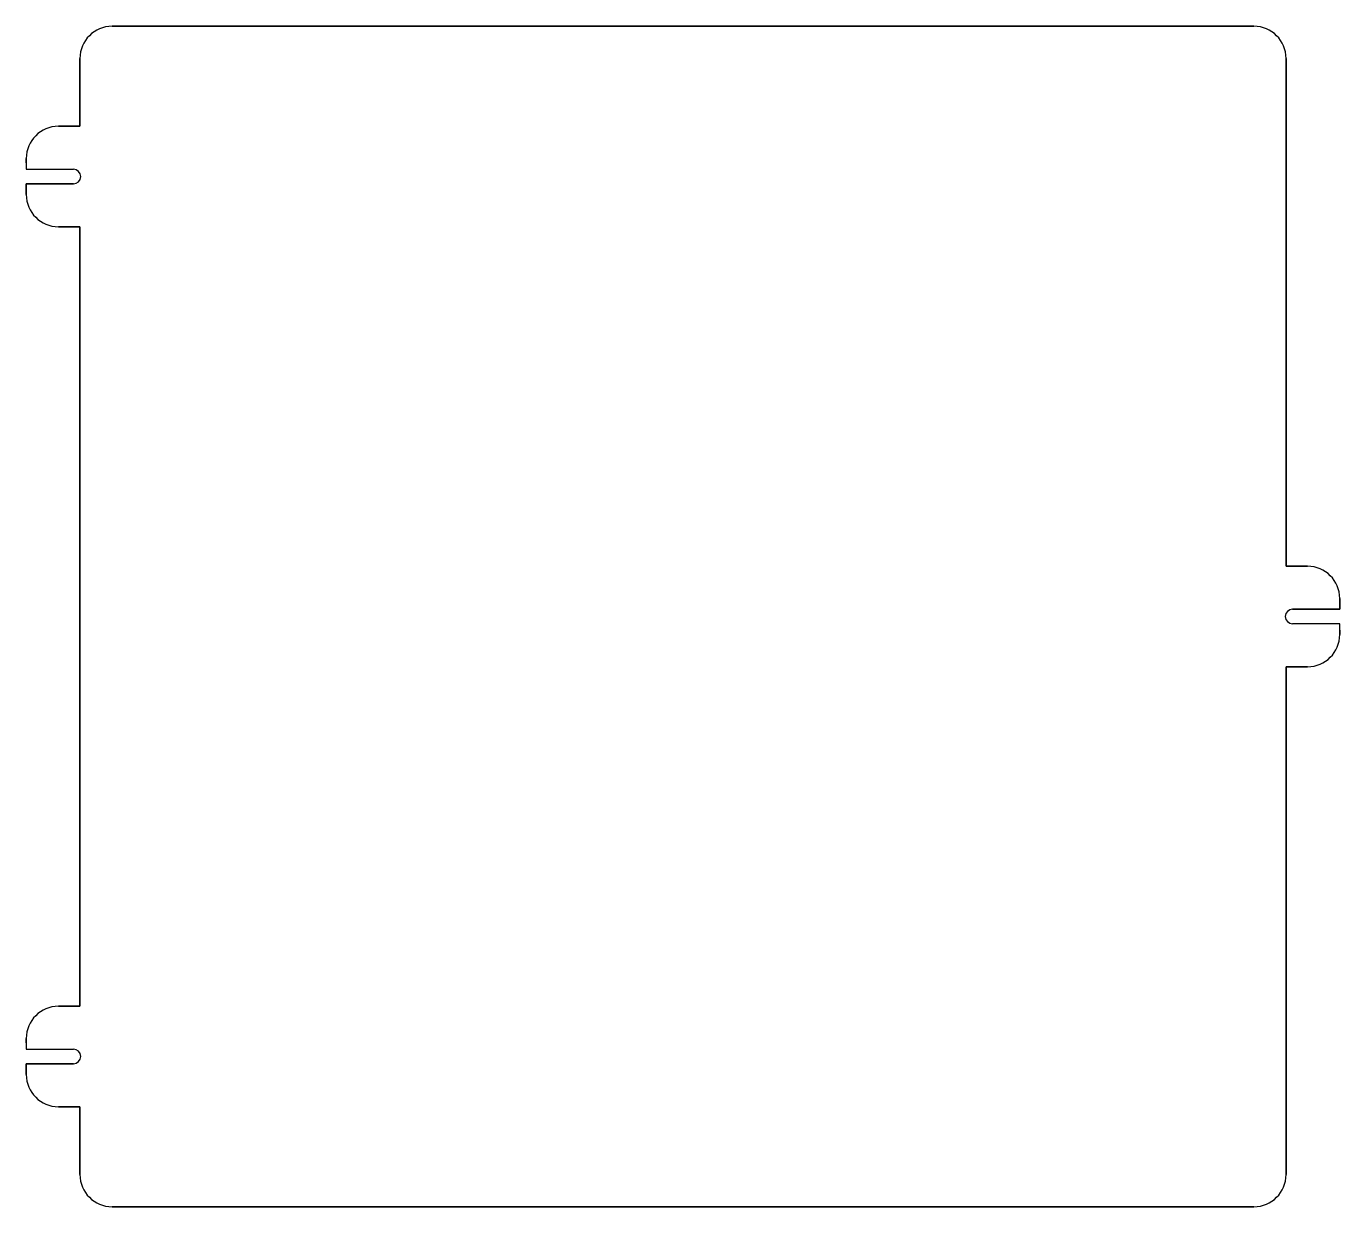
# Model space of a CAD drawing. Header units: millimetres. Extents: x 0 to 306, y 0 to 275.
import ezdxf

# ---------------------------------------------------------------- set-up
doc = ezdxf.new("R2010")
doc.units = ezdxf.units.MM
doc.layers.add('ZL_Bed_v1', color=33, linetype='Continuous')

msp = doc.modelspace()

# ---------------------------------------------------------------- linework, layer by layer
at = {"layer": 'ZL_Bed_v1'}
for p, q in [((286, 275, 6.35), (20, 275, 6.35)), ((20, 275), (286, 275)), ((20, 275, 6.35), (20, 275)), ((286, 275, 6.35), (286, 275)), ((12.5, 267.5, 6.35), (12.5, 251.7, 6.35)), ((12.5, 251.7), (12.5, 267.5)), ((12.5, 267.5), (12.5, 267.5, 6.35)), ((293.5, 154, 6.35), (293.5, 267.5, 6.35)), ((293.5, 267.5), (293.5, 149.2)), ((293.5, 267.5, 6.35), (293.5, 267.5)), ((12.5, 251.7, 6.35), (7.5, 251.7, 6.35)), ((7.5, 251.7), (12.5, 251.7)), ((7.5, 251.7, 6.35), (7.5, 251.7)), ((12.5, 251.7, 6.35), (12.5, 251.7)), ((0, 243.2, 6.35), (0, 244.2, 6.35)), ((0, 244.2, 6.35), (0, 244.2)), ((0, 244.2), (0, 241.7)), ((0, 243.2, 6.35), (0, 241.7, 4.85)), ((0, 241.7, 4.85), (11, 241.7, 4.85)), ((0, 241.7, 4.85), (0, 241.7)), ((0, 241.7), (11, 241.7)), ((11, 241.7, 4.85), (11, 241.7)), ((0, 238.3, 4.85), (0, 236.8, 6.35)), ((11, 238.3, 4.85), (0, 238.3, 4.85)), ((0, 235.8), (0, 238.3)), ((0, 238.3), (11, 238.3)), ((0, 238.3, 4.85), (0, 238.3)), ((0, 236.8, 6.35), (0, 235.8, 6.35)), ((0, 235.8, 6.35), (0, 235.8)), ((11, 238.3), (11, 238.3, 4.85)), ((7.5, 228.3, 6.35), (12.5, 228.3, 6.35)), ((12.5, 228.3), (7.5, 228.3)), ((7.5, 228.3), (7.5, 228.3, 6.35)), ((12.5, 228.3, 6.35), (12.5, 46.7, 6.35)), ((12.5, 46.7), (12.5, 228.3)), ((12.5, 228.3), (12.5, 228.3, 6.35)), ((293.5, 154, 4.35), (293.5, 154, 6.35)), ((293.5, 151, 4.35), (293.5, 154, 4.35)), ((293.5, 151, 6.35), (293.5, 151, 4.35)), ((293.5, 149.2, 6.35), (293.5, 151, 6.35)), ((298.5, 149.2, 6.35), (293.5, 149.2, 6.35)), ((293.5, 149.2), (298.5, 149.2)), ((293.5, 149.2), (293.5, 149.2, 6.35)), ((298.5, 149.2), (298.5, 149.2, 6.35)), ((306, 140.7, 6.35), (306, 141.7, 6.35)), ((306, 141.7), (306, 139.2)), ((306, 141.7, 6.35), (306, 141.7)), ((295, 139.2, 4.85), (306, 139.2, 4.85)), ((295, 139.2), (295, 139.2, 4.85)), ((306, 139.2), (295, 139.2)), ((306, 139.2, 4.85), (306, 140.7, 6.35)), ((306, 139.2, 4.85), (306, 139.2)), ((306, 135.8, 4.85), (295, 135.8, 4.85)), ((295, 135.8, 4.85), (295, 135.8)), ((306, 135.8), (295, 135.8)), ((306, 134.3, 6.35), (306, 135.8, 4.85)), ((306, 135.8, 4.85), (306, 135.8)), ((306, 133.3), (306, 135.8)), ((306, 134.3, 6.35), (306, 133.3, 6.35)), ((306, 133.3, 6.35), (306, 133.3)), ((293.5, 7.5, 6.35), (293.5, 125.8, 6.35)), ((293.5, 125.8, 6.35), (298.5, 125.8, 6.35)), ((298.5, 125.8), (293.5, 125.8)), ((293.5, 125.8), (293.5, 7.5)), ((293.5, 125.8), (293.5, 125.8, 6.35)), ((298.5, 125.8, 6.35), (298.5, 125.8)), ((12.5, 46.7, 6.35), (7.5, 46.7, 6.35)), ((7.5, 46.7), (12.5, 46.7)), ((7.5, 46.7, 6.35), (7.5, 46.7)), ((12.5, 46.7, 6.35), (12.5, 46.7)), ((0, 38.2, 6.35), (0, 39.2, 6.35)), ((0, 39.2, 6.35), (0, 39.2)), ((0, 39.2), (0, 36.7)), ((0, 38.2, 6.35), (0, 36.7, 4.85)), ((0, 36.7, 4.85), (11, 36.7, 4.85)), ((0, 36.7, 4.85), (0, 36.7)), ((0, 36.7), (11, 36.7)), ((11, 36.7, 4.85), (11, 36.7)), ((0, 33.3, 4.85), (0, 31.8, 6.35)), ((11, 33.3, 4.85), (0, 33.3, 4.85)), ((0, 30.8), (0, 33.3)), ((0, 33.3), (11, 33.3)), ((0, 33.3, 4.85), (0, 33.3)), ((0, 31.8, 6.35), (0, 30.8, 6.35)), ((0, 30.8, 6.35), (0, 30.8)), ((11, 33.3), (11, 33.3, 4.85)), ((7.5, 23.3, 6.35), (12.5, 23.3, 6.35)), ((12.5, 23.3), (7.5, 23.3)), ((7.5, 23.3), (7.5, 23.3, 6.35)), ((12.5, 23.3, 6.35), (12.5, 7.5, 6.35)), ((12.5, 7.5), (12.5, 23.3)), ((12.5, 23.3), (12.5, 23.3, 6.35)), ((12.5, 7.5, 6.35), (12.5, 7.5)), ((293.5, 7.5), (293.5, 7.5, 6.35)), ((20, 0, 6.35), (286, 0, 6.35)), ((286, 0), (20, 0)), ((20, 0), (20, 0, 6.35)), ((286, 0, 6.35), (286, 0))]:
    msp.add_line(p, q, dxfattribs=at)
for centre, radius, start, end in [((20, 267.5, 6.35), 7.5, 90, 180), ((20, 267.5), 7.5, 90, 180), ((286, 267.5, 6.35), 7.5, 0, 90), ((286, 267.5), 7.5, 0, 90), ((7.5, 244.2, 6.35), 7.5, 90, 180), ((7.5, 244.2), 7.5, 90, 180), ((11, 240, 4.85), 1.7, -90, 90), ((11, 240), 1.7, 270, 450), ((7.5, 235.8, 6.35), 7.5, 180, 270), ((7.5, 235.8), 7.5, 180, 270), ((298.5, 141.7, 6.35), 7.5, 0, 90), ((298.5, 141.7), 7.5, 360, 450), ((295, 137.5, 4.85), 1.7, 90, 270), ((295, 137.5), 1.7, 90, 270), ((298.5, 133.3, 6.35), 7.5, 270, 360), ((298.5, 133.3), 7.5, 270, 360), ((7.5, 39.2, 6.35), 7.5, 90, 180), ((7.5, 39.2), 7.5, 90, 180), ((11, 35, 4.85), 1.7, -90, 90), ((11, 35), 1.7, 270, 450), ((7.5, 30.8, 6.35), 7.5, 180, 270), ((7.5, 30.8), 7.5, 180, 270), ((20, 7.5, 6.35), 7.5, 180, 270), ((20, 7.5), 7.5, 180, 270), ((286, 7.5, 6.35), 7.5, 270, 360), ((286, 7.5), 7.5, 270, 360)]:
    msp.add_arc(centre, radius, start, end, dxfattribs=at)

doc.saveas('drawing.dxf')
